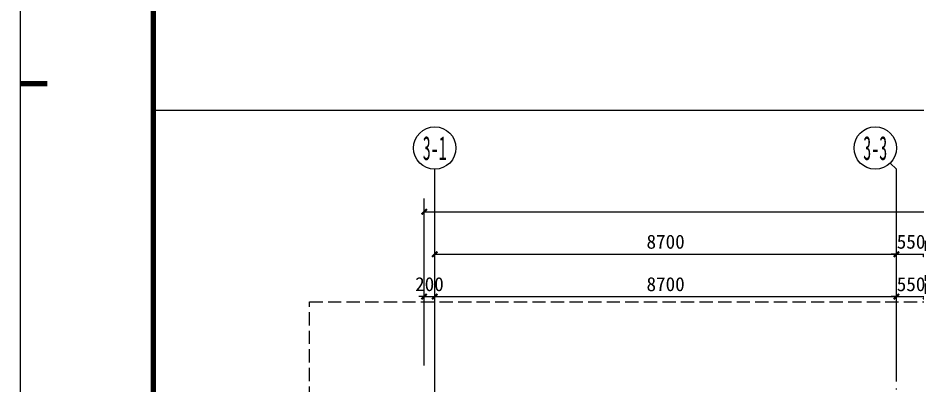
# Model space of a CAD drawing. Extents: x -46233 to 84150, y 109350 to 390860.
# Drawn here: x -50 to 16890, y 352223 to 359141 of the extents above; entities that cross this region are included whole.
import ezdxf
from ezdxf.enums import TextEntityAlignment as Align

# ---------------------------------------------------------------- set-up
doc = ezdxf.new("R2010")
doc.units = 0
doc.header["$LTSCALE"] = 1000
doc.header["$MEASUREMENT"] = 0
doc.linetypes.add('3#-轴线$1$DOTE', pattern=[2.42, 2, -0.2, 0.02, -0.2])
doc.linetypes.add('DASH', pattern=[0.35, 0.25, -0.1])
doc.layers.get('Defpoints').update_dxf_attribs({"color": 4, "linetype": 'DASH'})
for name, color, linetype in [('3#-轴号$0$A-ANNO-AXIS-CIRC', 3, 'Continuous'), ('3#-轴号$0$A-ANNO-AXIS-TEXT', 7, 'Continuous'), ('3#-轴号$0$A-ANNO-DIMS', 3, 'Continuous'), ('3#-轴线$1$A-ANNO-DOTE', 10, '3#-轴线$1$DOTE'), ('A-ANNO-DIMS', 3, 'Continuous'), ('A1-无手签$0$A-ANNO-TTLB', 7, 'Continuous'), ('AXIS_TEXT', 7, 'Continuous')]:
    doc.layers.add(name, color=color, linetype=linetype)
doc.styles.add('3#-轴号$0$_TCH_AXIS', font='')
doc.styles.add('3#-轴号$0$_TCH_DIM_T3', font='')
doc.styles.add('_TCH_DIM_T3', font='')
doc.styles.add('COMPLEX', font='COMPLEX')
doc.styles.get('3#-轴号$0$_TCH_AXIS').set_extended_font_data('SimSun')
doc.styles.get('3#-轴号$0$_TCH_DIM_T3').set_extended_font_data('SimSun')
doc.styles.get('_TCH_DIM_T3').set_extended_font_data('SimSun')
doc.dimstyles.new('3#-轴号$0$_TCH_ARCH&&100', dxfattribs={"dimtxt": 264.345992, "dimasz": 100, "dimexe": 250, "dimexo": 300, "dimgap": 100, "dimtad": 1, "dimdec": 0, "dimzin": 0, "dimdsep": 46, "dimtxsty": '3#-轴号$0$_TCH_DIM_T3', "dimblk": '3#-轴号$0$_ArchTick', "dimcen": 0.09, "dimclrt": 7, "dimazin": 2, "dimtfac": 1, "dimtdec": 0, "dimtix": 1, "dimtmove": 2, "dimatfit": 3, "dimfxl": 100, "dimtolj": 1, "dimtzin": 0, "dimarcsym": 0})
doc.dimstyles.new('_TCH_ARCH&&100', dxfattribs={"dimtxt": 264.345992, "dimasz": 100, "dimexe": 250, "dimexo": 300, "dimgap": 100, "dimtad": 1, "dimdec": 0, "dimzin": 0, "dimdsep": 46, "dimtxsty": '_TCH_DIM_T3', "dimblk": 'ARCHTICK', "dimcen": 0.09, "dimclrt": 7, "dimazin": 2, "dimtfac": 1, "dimtdec": 0, "dimtix": 1, "dimtmove": 2, "dimatfit": 3, "dimfxl": 100, "dimtolj": 1, "dimtzin": 0, "dimarcsym": 0})

# ---------------------------------------------------------------- blocks, each defined once
blk = doc.blocks.new('3#-轴线')
at = {"layer": '3#-轴线$1$A-ANNO-DOTE'}
for points in [[(0, -16100), (0, 5500)], [(8700, -3200), (8700, 5500)]]:
    blk.add_lwpolyline(points, dxfattribs=at)
blk = doc.blocks.new('_AXISO')
blk.add_circle((0, 0), 0.5)
at = {"layer": 'AXIS_TEXT', "style": 'COMPLEX', "width": 1.041667}
blk.add_attdef('A', text='', height=0.56, dxfattribs=at).set_placement((-0.25, -0.28), (0.25, -0.28), align=Align.FIT)
blk = doc.blocks.new('3#-轴号$0$_ArchTick')
at = {"color": 0, "linetype": 'ByBlock', "const_width": 0.4}
blk.add_lwpolyline([(-0.5, -0.5), (0.5, 0.5)], dxfattribs=at)
blk = doc.blocks.new('*D817')
at = {"layer": '3#-轴号$0$A-ANNO-DIMS', "color": 0, "lineweight": -2, "transparency": 16777216}
for p, q in [((0, 4889), (0, 5639)), ((8700, 4889), (8700, 5639)), ((0, 5389), (8700, 5389))]:
    blk.add_line(p, q, dxfattribs=at)
at = {"layer": 'Defpoints', "color": 0, "transparency": 16777216}
for p in [(8700, 5389), (0, 4589), (8700, 4589)]:
    blk.add_point(p, dxfattribs=at)
at = {"layer": '3#-轴号$0$A-ANNO-DIMS', "color": 0, "lineweight": -2, "transparency": 16777216, "xscale": 100, "yscale": 100, "zscale": 100, "rotation": 180}
blk.add_blockref('3#-轴号$0$_ArchTick', (0, 5389), dxfattribs=at)
at = {"layer": '3#-轴号$0$A-ANNO-DIMS', "color": 0, "lineweight": -2, "transparency": 16777216, "xscale": 100, "yscale": 100, "zscale": 100}
blk.add_blockref('3#-轴号$0$_ArchTick', (8700, 5389), dxfattribs=at)
at = {"layer": '3#-轴号$0$A-ANNO-DIMS', "color": 7, "transparency": 16777216, "insert": (4350, 5622), "char_height": 264.3, "attachment_point": 5, "style": '3#-轴号$0$_TCH_DIM_T3'}
blk.add_mtext('\\A1;8700', dxfattribs=at)
blk = doc.blocks.new('*D818')
at = {"layer": '3#-轴号$0$A-ANNO-DIMS', "color": 0, "lineweight": -2, "transparency": 16777216}
for p, q in [((8700, 4889), (8700, 5639)), ((9250, 4889), (9250, 5639)), ((8700, 5389), (8600, 5389)), ((8700, 5389), (9250, 5389)), ((9250, 5389), (9350, 5389))]:
    blk.add_line(p, q, dxfattribs=at)
at = {"layer": 'Defpoints', "color": 0, "transparency": 16777216}
for p in [(9250, 5389), (8700, 4589), (9250, 4589)]:
    blk.add_point(p, dxfattribs=at)
at = {"layer": '3#-轴号$0$A-ANNO-DIMS', "color": 0, "lineweight": -2, "transparency": 16777216, "xscale": 100, "yscale": 100, "zscale": 100}
blk.add_blockref('3#-轴号$0$_ArchTick', (8700, 5389), dxfattribs=at)
at = {"layer": '3#-轴号$0$A-ANNO-DIMS', "color": 0, "lineweight": -2, "transparency": 16777216, "xscale": 100, "yscale": 100, "zscale": 100, "rotation": 180}
blk.add_blockref('3#-轴号$0$_ArchTick', (9250, 5389), dxfattribs=at)
at = {"layer": '3#-轴号$0$A-ANNO-DIMS', "color": 7, "transparency": 16777216, "insert": (8975, 5622), "char_height": 264.3, "attachment_point": 5, "style": '3#-轴号$0$_TCH_DIM_T3'}
blk.add_mtext('\\A1;550', dxfattribs=at)
blk = doc.blocks.new('_ArchTick')
at = {"color": 0, "linetype": 'ByBlock', "const_width": 0.4}
blk.add_lwpolyline([(-0.5, -0.5), (0.5, 0.5)], dxfattribs=at)
blk = doc.blocks.new('*D327')
at = {"layer": 'A-ANNO-DIMS', "color": 0, "lineweight": -2, "transparency": 16777216}
for p, q in [((7603, 353054), (7603, 354139)), ((7803, 353054), (7803, 354139)), ((7603, 353889), (7503, 353889)), ((7603, 353889), (7803, 353889)), ((7803, 353889), (7903, 353889))]:
    blk.add_line(p, q, dxfattribs=at)
at = {"layer": 'Defpoints', "color": 0, "transparency": 16777216}
for p in [(7803, 353889), (7603, 352754), (7803, 352754)]:
    blk.add_point(p, dxfattribs=at)
at = {"layer": 'A-ANNO-DIMS', "color": 0, "lineweight": -2, "transparency": 16777216, "xscale": 100, "yscale": 100, "zscale": 100}
blk.add_blockref('_ArchTick', (7603, 353889), dxfattribs=at)
at = {"layer": 'A-ANNO-DIMS', "color": 0, "lineweight": -2, "transparency": 16777216, "xscale": 100, "yscale": 100, "zscale": 100, "rotation": 180}
blk.add_blockref('_ArchTick', (7803, 353889), dxfattribs=at)
at = {"layer": 'A-ANNO-DIMS', "color": 7, "transparency": 16777216, "insert": (7703, 354122), "char_height": 264.3, "attachment_point": 5, "style": '_TCH_DIM_T3'}
blk.add_mtext('\\A1;200', dxfattribs=at)
blk = doc.blocks.new('*D328')
at = {"layer": 'A-ANNO-DIMS', "color": 0, "lineweight": -2, "transparency": 16777216}
for p, q in [((7803, 353054), (7803, 354139)), ((16503, 353054), (16503, 354139)), ((7803, 353889), (16503, 353889))]:
    blk.add_line(p, q, dxfattribs=at)
at = {"layer": 'Defpoints', "color": 0, "transparency": 16777216}
for p in [(16503, 353889), (7803, 352754), (16503, 352754)]:
    blk.add_point(p, dxfattribs=at)
at = {"layer": 'A-ANNO-DIMS', "color": 0, "lineweight": -2, "transparency": 16777216, "xscale": 100, "yscale": 100, "zscale": 100, "rotation": 180}
blk.add_blockref('_ArchTick', (7803, 353889), dxfattribs=at)
at = {"layer": 'A-ANNO-DIMS', "color": 0, "lineweight": -2, "transparency": 16777216, "xscale": 100, "yscale": 100, "zscale": 100}
blk.add_blockref('_ArchTick', (16503, 353889), dxfattribs=at)
at = {"layer": 'A-ANNO-DIMS', "color": 7, "transparency": 16777216, "insert": (12153, 354122), "char_height": 264.3, "attachment_point": 5, "style": '_TCH_DIM_T3'}
blk.add_mtext('\\A1;8700', dxfattribs=at)
blk = doc.blocks.new('*D329')
at = {"layer": 'A-ANNO-DIMS', "color": 0, "lineweight": -2, "transparency": 16777216}
for p, q in [((16503, 353054), (16503, 354139)), ((17053, 353054), (17053, 354139)), ((16503, 353889), (16403, 353889)), ((16503, 353889), (17053, 353889)), ((17053, 353889), (17153, 353889))]:
    blk.add_line(p, q, dxfattribs=at)
at = {"layer": 'Defpoints', "color": 0, "transparency": 16777216}
for p in [(17053, 353889), (16503, 352754), (17053, 352754)]:
    blk.add_point(p, dxfattribs=at)
at = {"layer": 'A-ANNO-DIMS', "color": 0, "lineweight": -2, "transparency": 16777216, "xscale": 100, "yscale": 100, "zscale": 100}
blk.add_blockref('_ArchTick', (16503, 353889), dxfattribs=at)
at = {"layer": 'A-ANNO-DIMS', "color": 0, "lineweight": -2, "transparency": 16777216, "xscale": 100, "yscale": 100, "zscale": 100, "rotation": 180}
blk.add_blockref('_ArchTick', (17053, 353889), dxfattribs=at)
at = {"layer": 'A-ANNO-DIMS', "color": 7, "transparency": 16777216, "insert": (16778, 354122), "char_height": 264.3, "attachment_point": 5, "style": '_TCH_DIM_T3'}
blk.add_mtext('\\A1;550', dxfattribs=at)
blk = doc.blocks.new('*D435')
at = {"layer": 'A-ANNO-DIMS', "color": 0, "lineweight": -2, "transparency": 16777216}
for p, q in [((7603, 352589), (7603, 355739)), ((49803, 352589), (49803, 355739)), ((7603, 355489), (49803, 355489))]:
    blk.add_line(p, q, dxfattribs=at)
at = {"layer": 'Defpoints', "color": 0, "transparency": 16777216}
for p in [(49803, 355489), (7603, 352289), (49803, 352289)]:
    blk.add_point(p, dxfattribs=at)
at = {"layer": 'A-ANNO-DIMS', "color": 0, "lineweight": -2, "transparency": 16777216, "xscale": 100, "yscale": 100, "zscale": 100, "rotation": 180}
blk.add_blockref('_ArchTick', (7603, 355489), dxfattribs=at)
at = {"layer": 'A-ANNO-DIMS', "color": 0, "lineweight": -2, "transparency": 16777216, "xscale": 100, "yscale": 100, "zscale": 100}
blk.add_blockref('_ArchTick', (49803, 355489), dxfattribs=at)
at = {"layer": 'A-ANNO-DIMS', "color": 7, "transparency": 16777216, "insert": (28703, 355722), "char_height": 264.3, "attachment_point": 5, "style": '_TCH_DIM_T3'}
blk.add_mtext('\\A1;42200', dxfattribs=at)
blk = doc.blocks.new('3#-轴号')
at = {"layer": '3#-轴号$0$A-ANNO-AXIS-CIRC'}
for p, q in [((0, 2989.4), (0, 6989.4)), ((8582.8, 7106.5), (8700, 6989.4)), ((8700, 2989.4), (8700, 6989.4))]:
    blk.add_line(p, q, dxfattribs=at)
at = {"layer": 'Defpoints'}
blk.add_lwpolyline([(-2360.1, 4492.7), (44213.5, 4492.7), (44213.5, -15203.4), (-2360.1, -15203.4)], close=True, dxfattribs=at)
at = {"layer": '3#-轴号$0$A-ANNO-AXIS-CIRC'}
ref = blk.add_blockref('_AXISO', (0, 7389.4), dxfattribs=dict(at, xscale=800, yscale=800, zscale=800))
ref.add_attrib('A', '3-1', dxfattribs={"layer": '3#-轴号$0$A-ANNO-AXIS-TEXT', "height": 452.55, "style": '3#-轴号$0$_TCH_AXIS', "width": 0.466146}).set_placement((-226.3, 7163.1), (226.3, 7163.1), align=Align.FIT)
ref = blk.add_blockref('_AXISO', (8300, 7389.4), dxfattribs=dict(at, xscale=800, yscale=800, zscale=800))
ref.add_attrib('A', '3-3', dxfattribs={"layer": '3#-轴号$0$A-ANNO-AXIS-TEXT', "height": 452.55, "style": '3#-轴号$0$_TCH_AXIS', "width": 0.466146}).set_placement((8073.7, 7163.1), (8526.3, 7163.1), align=Align.FIT)
at = {"layer": '3#-轴号$0$A-ANNO-DIMS'}
for p1, p2, picture, middle in [((0, 4589.4), (8700, 4589.4), '*D817', (4350, 5621.6)), ((8700, 4589.4), (9250, 4589.4), '*D818', (8975, 5621.6))]:
    dim = blk.add_aligned_dim(p1=p1, p2=p2, distance=800, dimstyle='3#-轴号$0$_TCH_ARCH&&100', dxfattribs=at)
    dim.commit()
    dim.dimension.update_dxf_attribs({"geometry": picture, "text_midpoint": middle})

msp = doc.modelspace()

# ---------------------------------------------------------------- linework, layer by layer
msp.add_lwpolyline([(2500, 357402), (58600, 357402)])
at = {"layer": 'A1-无手签$0$A-ANNO-TTLB'}
msp.add_lwpolyline([(0, 328200), (0, 387600), (84100, 387600), (84100, 328200)], close=True, dxfattribs=at)
at = {"layer": 'A1-无手签$0$A-ANNO-TTLB', "const_width": 100}
msp.add_lwpolyline([(2500, 329200), (83100, 329200), (83100, 386600), (2500, 386600)], close=True, dxfattribs=at)
msp.add_lwpolyline([(500, 357900), (0, 357900)], dxfattribs=at)

# ---------------------------------------------------------------- block references
for name, p in [('3#-轴号', (7802.7, 349300)), ('3#-轴线', (7802.7, 348300))]:
    msp.add_blockref(name, p)

# ---------------------------------------------------------------- dimensions: what is measured, and where the dimension line sits
at = {"layer": 'A-ANNO-DIMS'}
for p1, p2, distance, picture, middle in [((7602.7, 352289.4), (49802.7, 352289.4), 3200, '*D435', (28702.7, 355721.6)), ((7602.7, 352753.7), (7802.7, 352753.7), 1135.7, '*D327', (7702.7, 354121.6)), ((7802.7, 352753.7), (16502.7, 352753.7), 1135.7, '*D328', (12152.7, 354121.6)), ((16502.7, 352753.7), (17052.7, 352753.7), 1135.7, '*D329', (16777.7, 354121.6))]:
    dim = msp.add_aligned_dim(p1=p1, p2=p2, distance=distance, dimstyle='_TCH_ARCH&&100', dxfattribs=at)
    dim.commit()
    dim.dimension.update_dxf_attribs({"geometry": picture, "text_midpoint": middle})

doc.saveas('drawing.dxf')
